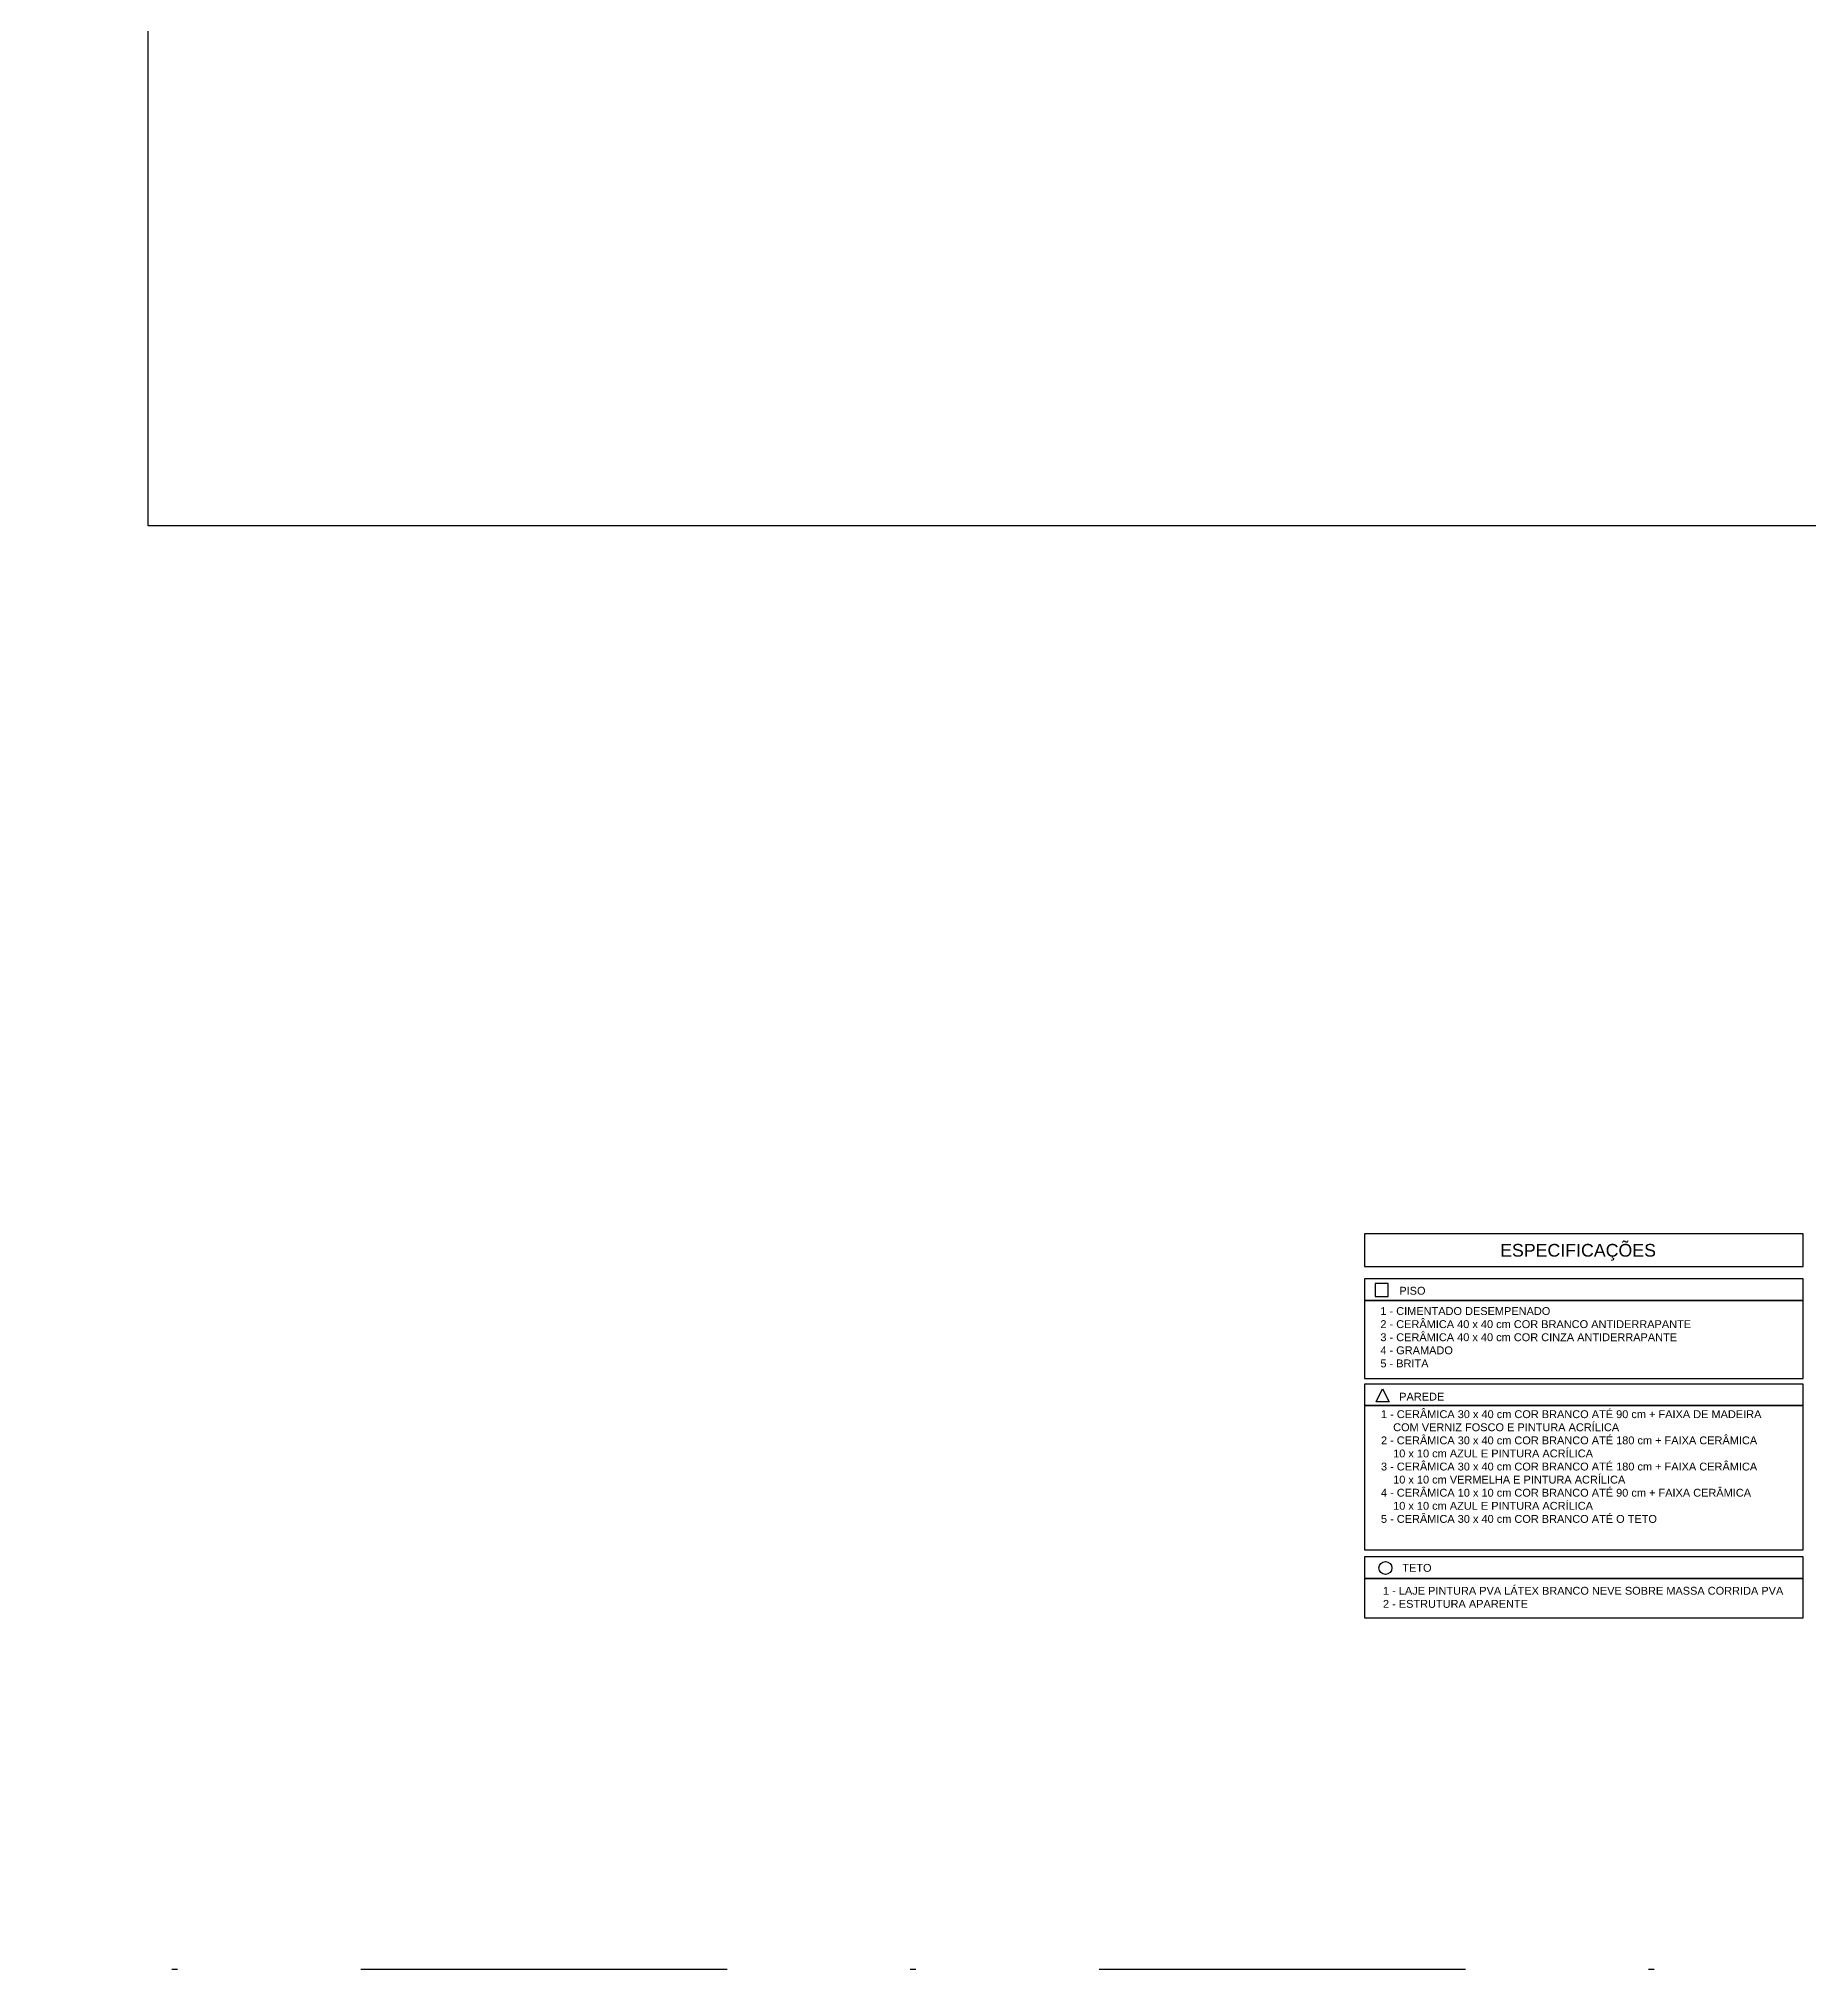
# Model space of a CAD drawing. Extents: x 183 to 373, y 23 to 105.
# Drawn here: x 271.83 to 302.51, y 23.15 to 56.61 of the extents above; entities that cross this region are included whole.
import ezdxf
from ezdxf.enums import TextEntityAlignment as Align

# ---------------------------------------------------------------- set-up
doc = ezdxf.new("R2010")
doc.units = 0
doc.header["$LTSCALE"] = 0.005
doc.linetypes.add('DASHDOT', pattern=[25.4, 12.7, -6.35, 0, -6.35])
doc.layers.get('0').update_dxf_attribs({"linetype": 'CONTINUOUS'})
for name, color, linetype in [('A-01', 1, 'CONTINUOUS'), ('ARQ-SMB-1_100', 1, 'CONTINUOUS'), ('ARQ-TXT-1_100', 2, 'CONTINUOUS'), ('PAREDE2', 140, 'CONTINUOUS')]:
    doc.layers.add(name, color=color, linetype=linetype)
doc.styles.add('STYLE1', font='arial.ttf', dxfattribs={"height": 0.2})

msp = doc.modelspace()

# ---------------------------------------------------------------- linework, layer by layer
at = {"linetype": 'DASHDOT', "ltscale": 100}
msp.add_lwpolyline([(183.343, 104.822), (373.361, 104.822), (373.361, 23.153), (183.343, 23.153)], close=True, dxfattribs=at)
at = {"layer": 'A-01', "color": 3}
msp.add_lwpolyline([(313.976, 48.169), (273.726, 48.169), (273.726, 98.169), (353.726, 98.169), (353.726, 48.169), (351.476, 48.169), (350.005, 50.717), (343.447, 50.717), (341.976, 48.169), (325.876, 48.169), (324.405, 50.717), (315.447, 50.717), (313.976, 48.169)], dxfattribs=at)
at = {"layer": 'ARQ-SMB-1_100', "color": 1}
for points in [[(294.813, 35.902), (294.813, 35.336), (302.416, 35.336), (302.416, 35.902)], [(294.813, 35.118), (294.813, 34.743), (302.416, 34.743), (302.416, 35.118)], [(294.813, 34.743), (294.813, 33.39), (302.416, 33.39), (302.416, 34.743)], [(294.813, 33.297), (294.813, 32.922), (302.416, 32.922), (302.416, 33.297)], [(294.813, 32.922), (294.813, 30.424), (302.416, 30.424), (302.416, 32.922)], [(294.813, 30.304), (294.813, 29.929), (302.416, 29.929), (302.416, 30.304)], [(294.813, 29.929), (294.813, 29.243), (302.416, 29.243), (302.416, 29.929)]]:
    msp.add_lwpolyline(points, close=True, dxfattribs=at)
at = {"layer": 'ARQ-SMB-1_100'}
msp.add_lwpolyline([(294.999, 34.811), (295.224, 34.811), (295.224, 35.036), (294.999, 35.036)], close=True, dxfattribs=at)
msp.add_lwpolyline([(295.127, 33.215), (295.239, 32.99), (295.014, 32.99), (295.127, 33.215)], dxfattribs=at)
msp.add_circle((295.176, 30.109), 0.112, dxfattribs=at)

# ---------------------------------------------------------------- texts
at = {"layer": 'ARQ-TXT-1_100', "attachment_point": 1, "style": 'STYLE1'}
for s, width, insert, char_height in [('PISO', 0.5383, (295.416, 34.981), 0.1361), ('1 - CIMENTADO DESEMPENADO\\P2 - CERÂMICA 40 x 40 cm COR BRANCO ANTIDERRAPANTE\\P3 - CERÂMICA 40 x 40 cm COR CINZA ANTIDERRAPANTE\\P4 - GRAMADO\\P5 - BRITA', 8.35283, (295.088, 34.629), 0.13608), ('PAREDE', 0.5383, (295.414, 33.146), 0.1361), ('1 - CERÂMICA 30 x 40 cm COR BRANCO ATÉ 90 cm + FAIXA DE MADEIRA \\P    COM VERNIZ FOSCO E PINTURA ACRÍLICA\\P2 - CERÂMICA 30 x 40 cm COR BRANCO ATÉ 180 cm + FAIXA CERÂMICA \\P    10 x 10 cm AZUL E PINTURA ACRÍLICA\\P3 - CERÂMICA 30 x 40 cm COR BRANCO ATÉ 180 cm + FAIXA CERÂMICA \\P    10 x 10 cm VERMELHA E PINTURA ACRÍLICA\\P4 - CERÂMICA 10 x 10 cm COR BRANCO ATÉ 90 cm + FAIXA CERÂMICA \\P    10 x 10 cm AZUL E PINTURA ACRÍLICA\\P5 - CERÂMICA 30 x 40 cm COR BRANCO ATÉ O TETO', 9.08368, (295.098, 32.842), 0.13608), ('TETO', 0.5383, (295.468, 30.179), 0.1361), ('1 - LAJE PINTURA PVA LÁTEX BRANCO NEVE SOBRE MASSA CORRIDA PVA\\P2 - ESTRUTURA APARENTE', 9.08368, (295.133, 29.782), 0.13608)]:
    msp.add_mtext_dynamic_manual_height_columns(s, width=width, gutter_width=0.5, heights=[0], dxfattribs=dict(at, insert=insert, char_height=char_height))
at = {"layer": 'PAREDE2', "color": 4, "style": 'STYLE1'}
msp.add_text('ESPECIFICAÇÕES', height=0.22032, dxfattribs=at).set_placement((298.515, 35.504), align=Align.CENTER)

doc.saveas('drawing.dxf')
